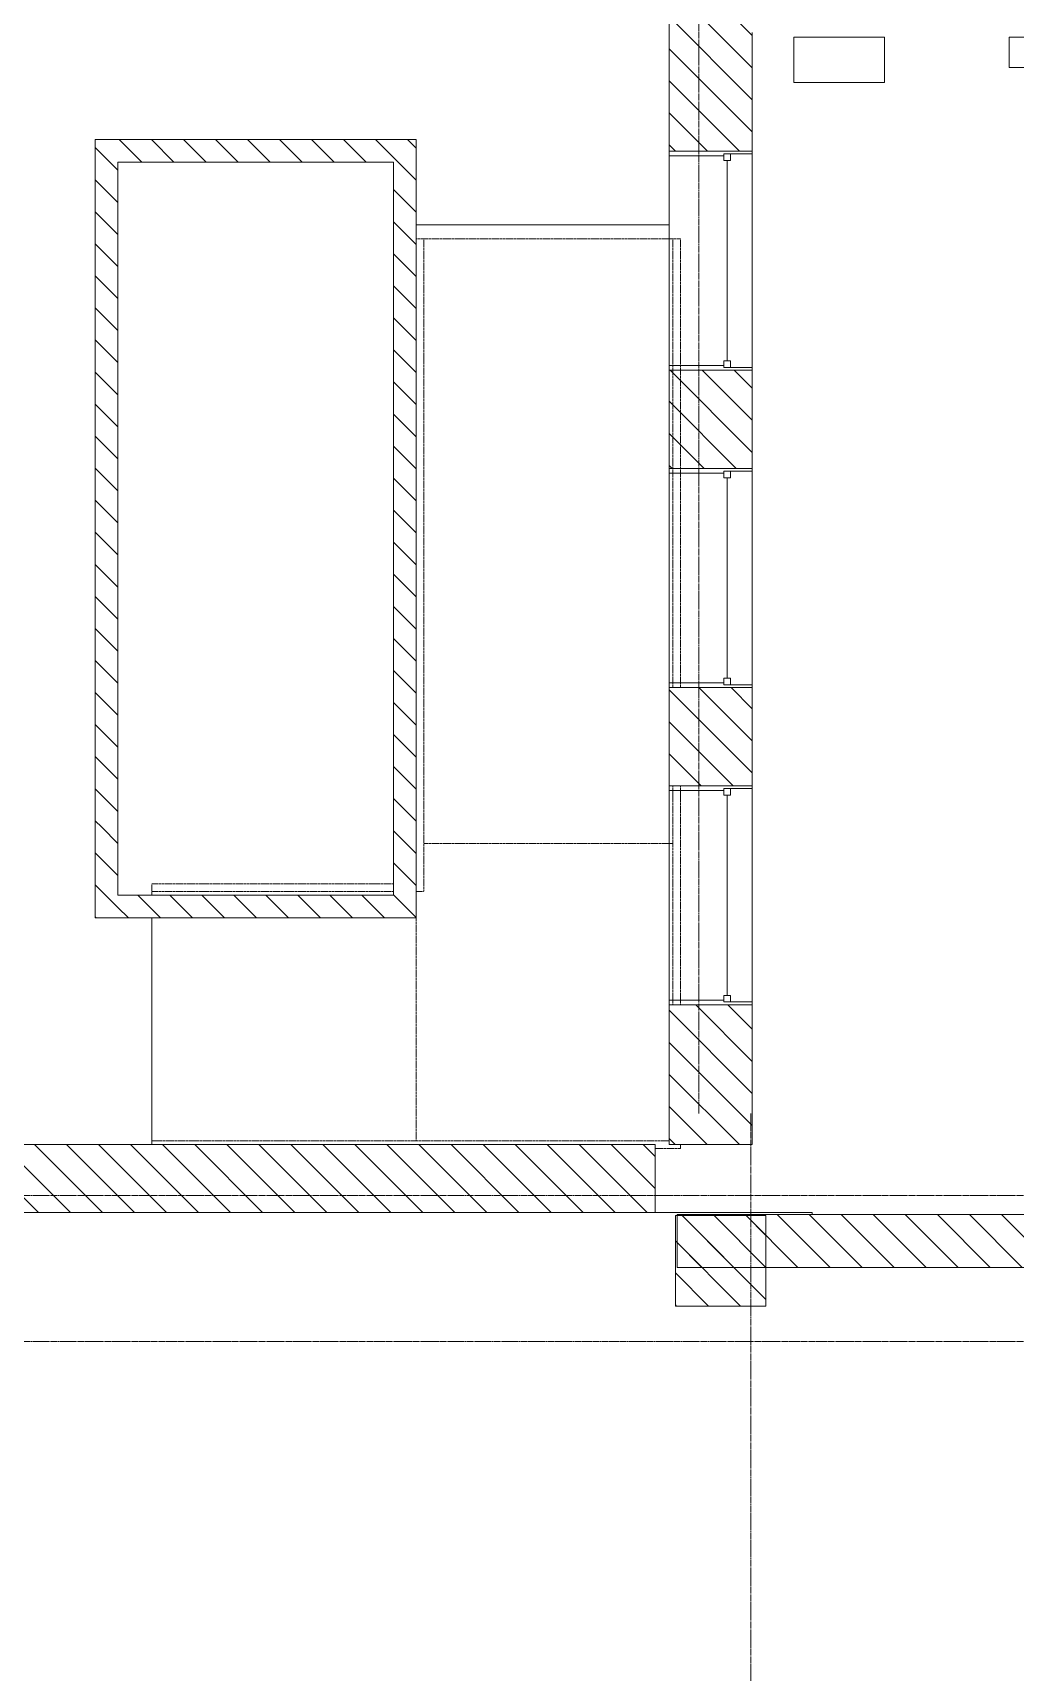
# Model space of a CAD drawing. Header units: inches. Extents: x -956 to 966, y -1111 to 895.
# Drawn here: x -65.3 to 194.9, y -677.3 to -243.3 of the extents above; entities that cross this region are included whole.
import ezdxf

# ---------------------------------------------------------------- set-up
doc = ezdxf.new("R2010")
doc.units = ezdxf.units.IN
doc.header["$MEASUREMENT"] = 0
doc.linetypes.add('Grid Line 1_4_', pattern=[0.4375, 0.25, -0.0625, 0.0625, -0.0625])
doc.linetypes.add('Overhead 1_16_', pattern=[0.101562, 0.0625, -0.039062])
for name, color, linetype, lineweight in [('A-FLOR', 192, 'Continuous', 13), ('A-GLAZ', 151, 'Continuous', 13), ('A-WALL', 113, 'Continuous', 13), ('A-WALL-PATT', 111, 'Continuous', 13), ('M-EQPM', 50, 'Continuous', 13), ('S-COLS', 52, 'Continuous', 13), ('S-GRID', 1, 'Continuous', 9), ('S-STRS-MBND', 31, 'Continuous', 13)]:
    doc.layers.add(name, color=color, linetype=linetype, lineweight=lineweight)
pattern_1 = [(135, (0, 0), (-4.24264, -4.24264), [])]

# ---------------------------------------------------------------- blocks, each defined once
blk = doc.blocks.new('Double Hung - 58_ x 92_-1085034-7TH FLOOR TELECOM OVERHEAD ROUTING PLAN')
at = {"layer": 'A-GLAZ', "color": 53, "lineweight": 20}
for p, q in [((-29, 11), (-28.25, 11)), ((-28.25, 3.5), (-28.25, 11)), ((28.25, 3.5), (28.25, 11)), ((29, 11), (28.25, 11)), ((-28.25, 5.25), (-28.25, 3.5)), ((-28.25, 5.25), (-26.5, 5.25)), ((-26.5, 5.25), (-26.5, 3.5)), ((-26.5, 4.375), (26.5, 4.375)), ((26.5, 5.25), (26.5, 3.5)), ((28.25, 5.25), (26.5, 5.25)), ((28.25, 5.25), (28.25, 3.5)), ((-28.25, 3.5), (-26.5, 3.5)), ((-28.25, 3.5), (-27.75, 3.5)), ((-27.75, -11), (-27.75, 3.5)), ((28.25, 3.5), (26.5, 3.5)), ((27.75, 3.5), (28.25, 3.5)), ((27.75, 3.5), (27.75, -11)), ((-27.75, -11), (-29, -11)), ((27.75, -11), (29, -11))]:
    blk.add_line(p, q, dxfattribs=at)
blk = doc.blocks.new('Exterior Ducts - Exterior Ducts-3175280-7TH FLOOR TELECOM OVERHEAD ROUTING PLAN')
at = {"layer": 'M-EQPM', "color": 9, "lineweight": 9}
for p, q in [((136.29, -244.45), (160.29, -244.45)), ((136.29, -256.45), (136.29, -244.45)), ((160.29, -244.45), (160.29, -256.45)), ((193.29, -252.45), (193.29, -244.45)), ((193.29, -244.45), (209.29, -244.45)), ((209.29, -244.45), (209.29, -252.45)), ((267.57, -252.45), (267.57, -244.45)), ((267.57, -244.45), (279.57, -244.45)), ((279.57, -244.45), (279.57, -252.45)), ((209.29, -252.45), (193.29, -252.45)), ((279.57, -252.45), (267.57, -252.45)), ((160.29, -256.45), (136.29, -256.45))]:
    blk.add_line(p, q, dxfattribs=at)

msp = doc.modelspace()

# ---------------------------------------------------------------- hatches: boundary and pattern name
at = {"layer": 'A-WALL-PATT', "lineweight": 9}
h = msp.add_hatch(dxfattribs=at)
h.set_pattern_fill('FP1_1', color=9, style=0, pattern_type=2)
h.set_pattern_definition(pattern_1)
h.paths.add_polyline_path([(125.27, -537.62), (125.27, -500.62), (103.27, -500.62), (103.27, -537.62)], flags=0)
h.paths.add_polyline_path([(125.27, -442.62), (125.27, -416.62), (103.27, -416.62), (103.27, -442.62)], flags=0)
h.paths.add_polyline_path([(103.27, -358.62), (125.27, -358.62), (125.27, -332.62), (103.27, -332.62)], flags=0)
h.paths.add_polyline_path([(125.27, -274.62), (125.27, -215.55), (103.27, -215.55), (103.27, -274.62)], flags=0)
h = msp.add_hatch(dxfattribs=at)
h.set_pattern_fill('FP1_1', color=9, style=0, pattern_type=2)
h.set_pattern_definition(pattern_1)
h.paths.add_polyline_path([(-42.73, -277.58), (36.27, -277.58), (36.27, -271.58), (-48.73, -271.58), (-48.73, -277.58)], flags=0)
h = msp.add_hatch(dxfattribs=at)
h.set_pattern_fill('FP1_1', color=9, style=0, pattern_type=2)
h.set_pattern_definition(pattern_1)
h.paths.add_polyline_path([(-42.73, -381.11), (-42.73, -277.58), (-48.73, -277.58), (-48.73, -381.11)], flags=0)
h = msp.add_hatch(dxfattribs=at)
h.set_pattern_fill('FP1_1', color=9, style=0, pattern_type=2)
h.set_pattern_definition(pattern_1)
h.paths.add_polyline_path([(30.27, -477.62), (36.27, -477.62), (36.27, -277.58), (30.27, -277.58), (30.27, -471.62)], flags=0)
h = msp.add_hatch(dxfattribs=at)
h.set_pattern_fill('FP1_1', color=9, style=0, pattern_type=2)
h.set_pattern_definition(pattern_1)
h.paths.add_polyline_path([(-42.73, -453.6), (-42.73, -381.11), (-48.73, -381.11), (-48.73, -453.6)], flags=0)
h = msp.add_hatch(dxfattribs=at)
h.set_pattern_fill('FP1_1', color=9, style=0, pattern_type=2)
h.set_pattern_definition(pattern_1)
h.paths.add_polyline_path([(-48.73, -477.62), (-42.73, -477.62), (-42.73, -453.6), (-48.73, -453.6)], flags=0)
h = msp.add_hatch(dxfattribs=at)
h.set_pattern_fill('FP1_1', color=9, style=0, pattern_type=2)
h.set_pattern_definition(pattern_1)
h.paths.add_polyline_path([(30.27, -477.62), (30.27, -471.62), (-42.73, -471.62), (-42.73, -477.62)], flags=0)
h = msp.add_hatch(dxfattribs=at)
h.set_pattern_fill('FP1_1', color=9, style=0, pattern_type=2)
h.set_pattern_definition(pattern_1)
h.paths.add_polyline_path([(99.52, -555.62), (99.52, -537.62), (-853.35, -537.62), (-853.35, -555.62), (-86.44, -555.62)], flags=0)
h = msp.add_hatch(dxfattribs=at)
h.set_pattern_fill('FP1_1', color=9, style=0, pattern_type=2)
h.set_pattern_definition(pattern_1)
h.paths.add_polyline_path([(270.9, -570.12), (270.9, -562.62), (290.4, -562.62), (290.4, -556.12), (105.38, -556.12), (105.38, -570.12), (151.16, -570.12)], flags=0)
at = {"layer": 'S-COLS', "lineweight": 9}
h = msp.add_hatch(dxfattribs=at)
h.set_pattern_fill('FP1_1', color=9, style=0, pattern_type=2)
h.set_pattern_definition(pattern_1)
h.paths.add_polyline_path([(128.9, -580.39), (128.9, -556.39), (104.9, -556.39), (104.9, -580.39)], flags=0)

# ---------------------------------------------------------------- linework, layer by layer
at = {"layer": 'A-FLOR', "color": 9, "lineweight": 9}
for p, q in [((103.27, -294.12), (36.27, -294.12)), ((-33.73, -477.62), (-33.73, -537.62)), ((99.52, -555.62), (141.15, -555.62)), ((141.15, -555.62), (141.15, -556.12))]:
    msp.add_line(p, q, dxfattribs=at)
at = {"layer": 'A-WALL', "color": 53, "lineweight": 20}
for p, q in [((103.27, -274.62), (103.27, -215.55)), ((125.27, -243.24), (125.27, -274.62)), ((-48.73, -277.58), (-48.73, -271.58)), ((-48.73, -271.58), (36.27, -271.58)), ((36.27, -271.58), (36.27, -277.58)), ((-48.73, -381.11), (-48.73, -277.58)), ((30.27, -277.58), (-42.73, -277.58)), ((-42.73, -277.58), (-42.73, -381.11)), ((30.27, -471.62), (30.27, -277.58)), ((36.27, -277.58), (36.27, -477.62)), ((125.27, -274.62), (103.27, -274.62)), ((103.27, -358.62), (103.27, -332.62)), ((103.27, -332.62), (125.27, -332.62)), ((125.27, -332.62), (125.27, -358.62)), ((125.27, -358.62), (103.27, -358.62)), ((-48.73, -453.6), (-48.73, -381.11)), ((-42.73, -381.11), (-42.73, -453.6)), ((103.27, -442.62), (103.27, -416.62)), ((103.27, -416.62), (125.27, -416.62)), ((125.27, -416.62), (125.27, -442.62)), ((125.27, -442.62), (103.27, -442.62)), ((-48.73, -477.62), (-48.73, -453.6)), ((-42.73, -453.6), (-42.73, -471.62)), ((-42.73, -471.62), (30.27, -471.62)), ((-42.73, -477.62), (-48.73, -477.62)), ((30.27, -477.62), (-42.73, -477.62)), ((36.27, -477.62), (30.27, -477.62)), ((103.27, -537.62), (103.27, -500.62)), ((103.27, -500.62), (125.27, -500.62)), ((125.27, -500.62), (125.27, -537.62)), ((-82.98, -537.62), (99.52, -537.62)), ((99.52, -537.62), (99.52, -555.62)), ((125.27, -537.62), (103.27, -537.62)), ((99.52, -555.62), (-853.35, -555.62)), ((105.38, -570.12), (105.38, -556.12)), ((105.38, -556.12), (290.4, -556.12)), ((270.9, -570.12), (105.38, -570.12))]:
    msp.add_line(p, q, dxfattribs=at)
at = {"layer": 'A-WALL', "color": 9, "lineweight": 9}
for p, q in [((103.27, -274.62), (103.27, -332.62)), ((125.27, -332.62), (125.27, -274.62)), ((103.27, -358.62), (103.27, -416.62)), ((125.27, -416.62), (125.27, -358.62)), ((103.27, -442.62), (103.27, -500.62)), ((125.27, -500.62), (125.27, -442.62))]:
    msp.add_line(p, q, dxfattribs=at)
at = {"layer": 'S-COLS', "color": 53, "lineweight": 20}
for p, q in [((104.9, -556.39), (128.9, -556.39)), ((104.9, -580.39), (104.9, -556.39)), ((128.9, -556.39), (128.9, -580.39)), ((128.9, -580.39), (104.9, -580.39))]:
    msp.add_line(p, q, dxfattribs=at)
at = {"layer": 'S-GRID', "linetype": 'Grid Line 1_4_'}
for p, q in [((111.15, -529.37), (111.15, 870.85)), ((124.9, -529.37), (124.9, -1087.29)), ((444.9, -551.12), (-904.42, -551.12)), ((444.9, -589.74), (-904.42, -589.74))]:
    msp.add_line(p, q, dxfattribs=at)
at = {"layer": 'S-STRS-MBND', "color": 9, "linetype": 'Overhead 1_16_', "lineweight": 9}
for p, q in [((38.27, -297.87), (36.27, -297.87)), ((36.27, -297.87), (36.27, -409.83)), ((38.27, -297.87), (38.27, -459.83)), ((104.27, -297.87), (38.27, -297.87)), ((106.27, -297.87), (104.27, -297.87)), ((104.27, -297.87), (104.27, -416.62)), ((106.27, -297.87), (106.27, -416.62)), ((104.27, -442.62), (104.27, -459.83)), ((106.27, -442.62), (106.27, -459.83)), ((104.27, -457.87), (38.27, -457.87)), ((38.27, -459.83), (38.27, -470.62)), ((104.27, -500.62), (104.27, -459.83)), ((106.27, -500.62), (106.27, -459.83)), ((-33.73, -468.62), (-33.73, -470.62)), ((30.27, -468.62), (-33.73, -468.62)), ((30.27, -470.62), (-33.73, -470.62)), ((-33.73, -471.62), (-33.73, -470.62)), ((36.27, -470.62), (38.27, -470.62)), ((36.27, -536.62), (36.27, -477.62)), ((44.31, -536.62), (-33.73, -536.62)), ((44.31, -536.62), (103.27, -536.62)), ((106.27, -538.62), (106.27, -537.62)), ((99.52, -538.62), (106.27, -538.62))]:
    msp.add_line(p, q, dxfattribs=at)

# ---------------------------------------------------------------- block references
at = {"layer": 'A-GLAZ', "color": 9, "lineweight": 9, "rotation": 269.9999999999999}
for p in [(114.27, -303.62), (114.27, -387.62), (114.27, -471.62)]:
    msp.add_blockref('Double Hung - 58_ x 92_-1085034-7TH FLOOR TELECOM OVERHEAD ROUTING PLAN', p, dxfattribs=at)
at = {"layer": 'M-EQPM', "color": 9, "lineweight": 9}
msp.add_blockref('Exterior Ducts - Exterior Ducts-3175280-7TH FLOOR TELECOM OVERHEAD ROUTING PLAN', (0, 0), dxfattribs=at)

doc.saveas('drawing.dxf')
